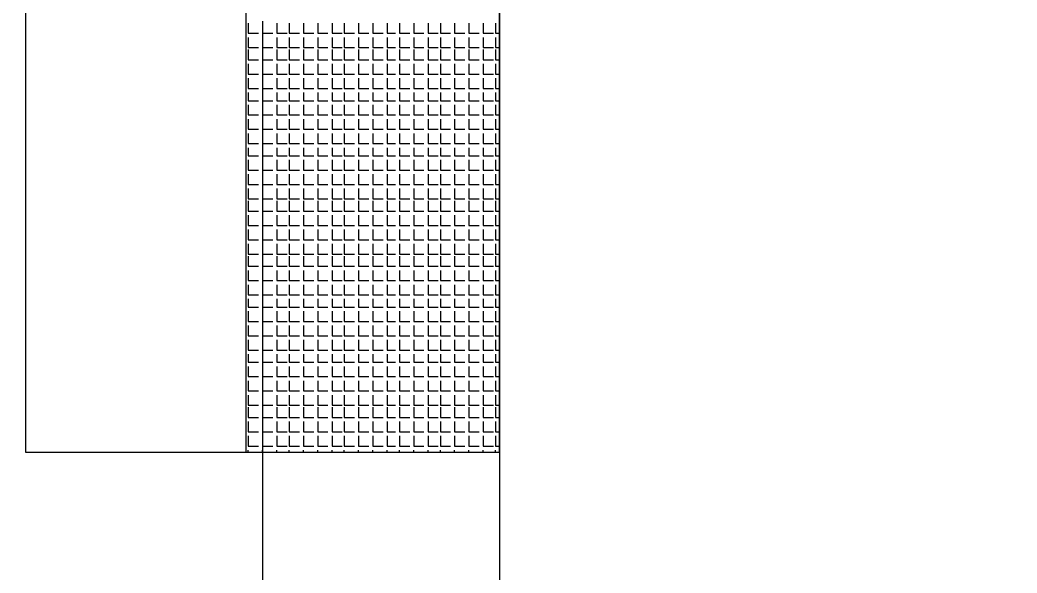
# Model space of a CAD drawing. Extents: x 69141456 to 70100388, y -33501327 to -33101377.
# Drawn here: x 69291635 to 69292672, y -33449225 to -33448650 of the extents above; entities that cross this region are included whole.
import ezdxf

# ---------------------------------------------------------------- set-up
doc = ezdxf.new("R2010")
doc.units = 0
doc.header["$LTSCALE"] = 100
for name, color, linetype in [('PDF _СС_ЗВ_Оборудование', 1, 'Continuous'), ('PDF _СС_Схема', 7, 'Continuous'), ('PDF _СС_ЭЧС_Оборудование', 1, 'Continuous')]:
    doc.layers.add(name, color=color, linetype=linetype)

msp = doc.modelspace()

# ---------------------------------------------------------------- linework, layer by layer
at = {"layer": 'PDF _СС_ЗВ_Оборудование', "lineweight": 30}
msp.add_lwpolyline([(69291870, -33449099.9), (69291870, -33448219.9)], dxfattribs=at)
at = {"layer": 'PDF _СС_Схема', "lineweight": 30}
msp.add_lwpolyline([(69291106.9, -33425583.9), (69292133.6, -33425583.9), (69292133.6, -33473370.2), (69291106.9, -33473370.2)], close=True, dxfattribs=at)
at = {"layer": 'PDF _СС_Схема', "color": 3, "lineweight": 30}
msp.add_lwpolyline([(69291887, -33448651.4), (69291887, -33450952.1), (69309802.9, -33450952.1)], dxfattribs=at)
at = {"layer": 'PDF _СС_ЭЧС_Оборудование', "lineweight": 30}
msp.add_lwpolyline([(69292133.6, -33448224.1), (69291640.4, -33448224.1), (69291640.4, -33449099.9), (69292133.6, -33449099.9)], close=True, dxfattribs=at)
for points in [[(69291872.1, -33448653.5), (69291872.1, -33448664.1), (69291882.8, -33448664.1)], [(69291887, -33448653.5), (69291887, -33448664.1), (69291897.6, -33448664.1)], [(69291901.9, -33448653.5), (69291901.9, -33448664.1), (69291912.5, -33448664.1)], [(69291914.7, -33448653.5), (69291914.7, -33448664.1), (69291925.3, -33448664.1)], [(69291929.5, -33448653.5), (69291929.5, -33448664.1), (69291940.2, -33448664.1)], [(69291944.4, -33448653.5), (69291944.4, -33448664.1), (69291955, -33448664.1)], [(69291959.3, -33448653.5), (69291959.3, -33448664.1), (69291969.9, -33448664.1)], [(69291972, -33448653.5), (69291972, -33448664.1), (69291982.7, -33448664.1)], [(69291986.9, -33448653.5), (69291986.9, -33448664.1), (69291997.6, -33448664.1)], [(69292001.8, -33448653.5), (69292001.8, -33448664.1), (69292012.4, -33448664.1)], [(69292016.7, -33448653.5), (69292016.7, -33448664.1), (69292025.2, -33448664.1)], [(69292029.4, -33448653.5), (69292029.4, -33448664.1), (69292040.1, -33448664.1)], [(69292044.3, -33448653.5), (69292044.3, -33448664.1), (69292054.9, -33448664.1)], [(69292059.2, -33448653.5), (69292059.2, -33448664.1), (69292069.8, -33448664.1)], [(69292072, -33448653.5), (69292072, -33448664.1), (69292082.6, -33448664.1)], [(69292086.8, -33448653.5), (69292086.8, -33448664.1), (69292097.5, -33448664.1)], [(69292101.7, -33448653.5), (69292101.7, -33448664.1), (69292112.3, -33448664.1)], [(69292116.6, -33448653.5), (69292116.6, -33448664.1), (69292127.2, -33448664.1)], [(69292129.3, -33448653.5), (69292129.3, -33448664.1), (69292133.6, -33448664.1)], [(69291872.1, -33448668.4), (69291872.1, -33448679), (69291882.8, -33448679)], [(69291887, -33448668.4), (69291887, -33448679), (69291897.6, -33448679)], [(69291901.9, -33448668.4), (69291901.9, -33448679), (69291912.5, -33448679)], [(69291914.7, -33448668.4), (69291914.7, -33448679), (69291925.3, -33448679)], [(69291929.5, -33448668.4), (69291929.5, -33448679), (69291940.2, -33448679)], [(69291944.4, -33448668.4), (69291944.4, -33448679), (69291955, -33448679)], [(69291959.3, -33448668.4), (69291959.3, -33448679), (69291969.9, -33448679)], [(69291972, -33448668.4), (69291972, -33448679), (69291982.7, -33448679)], [(69291986.9, -33448668.4), (69291986.9, -33448679), (69291997.6, -33448679)], [(69292001.8, -33448668.4), (69292001.8, -33448679), (69292012.4, -33448679)], [(69292016.7, -33448668.4), (69292016.7, -33448679), (69292025.2, -33448679)], [(69292029.4, -33448668.4), (69292029.4, -33448679), (69292040.1, -33448679)], [(69292044.3, -33448668.4), (69292044.3, -33448679), (69292054.9, -33448679)], [(69292059.2, -33448668.4), (69292059.2, -33448679), (69292069.8, -33448679)], [(69292072, -33448668.4), (69292072, -33448679), (69292082.6, -33448679)], [(69292086.8, -33448668.4), (69292086.8, -33448679), (69292097.5, -33448679)], [(69292101.7, -33448668.4), (69292101.7, -33448679), (69292112.3, -33448679)], [(69292116.6, -33448668.4), (69292116.6, -33448679), (69292127.2, -33448679)], [(69292129.3, -33448668.4), (69292129.3, -33448679), (69292133.6, -33448679)], [(69291872.1, -33448681.1), (69291872.1, -33448691.7), (69291882.8, -33448691.7)], [(69291887, -33448681.1), (69291887, -33448691.7), (69291897.6, -33448691.7)], [(69291901.9, -33448681.1), (69291901.9, -33448691.7), (69291912.5, -33448691.7)], [(69291914.7, -33448681.1), (69291914.7, -33448691.7), (69291925.3, -33448691.7)], [(69291929.5, -33448681.1), (69291929.5, -33448691.7), (69291940.2, -33448691.7)], [(69291944.4, -33448681.1), (69291944.4, -33448691.7), (69291955, -33448691.7)], [(69291959.3, -33448681.1), (69291959.3, -33448691.7), (69291969.9, -33448691.7)], [(69291972, -33448681.1), (69291972, -33448691.7), (69291982.7, -33448691.7)], [(69291986.9, -33448681.1), (69291986.9, -33448691.7), (69291997.6, -33448691.7)], [(69292001.8, -33448681.1), (69292001.8, -33448691.7), (69292012.4, -33448691.7)], [(69292016.7, -33448681.1), (69292016.7, -33448691.7), (69292025.2, -33448691.7)], [(69292029.4, -33448681.1), (69292029.4, -33448691.7), (69292040.1, -33448691.7)], [(69292044.3, -33448681.1), (69292044.3, -33448691.7), (69292054.9, -33448691.7)], [(69292059.2, -33448681.1), (69292059.2, -33448691.7), (69292069.8, -33448691.7)], [(69292072, -33448681.1), (69292072, -33448691.7), (69292082.6, -33448691.7)], [(69292086.8, -33448681.1), (69292086.8, -33448691.7), (69292097.5, -33448691.7)], [(69292101.7, -33448681.1), (69292101.7, -33448691.7), (69292112.3, -33448691.7)], [(69292116.6, -33448681.1), (69292116.6, -33448691.7), (69292127.2, -33448691.7)], [(69292129.3, -33448681.1), (69292129.3, -33448691.7), (69292133.6, -33448691.7)], [(69291872.1, -33448696), (69291872.1, -33448706.6), (69291882.8, -33448706.6)], [(69291887, -33448696), (69291887, -33448706.6), (69291897.6, -33448706.6)], [(69291901.9, -33448696), (69291901.9, -33448706.6), (69291912.5, -33448706.6)], [(69291914.7, -33448696), (69291914.7, -33448706.6), (69291925.3, -33448706.6)], [(69291929.5, -33448696), (69291929.5, -33448706.6), (69291940.2, -33448706.6)], [(69291944.4, -33448696), (69291944.4, -33448706.6), (69291955, -33448706.6)], [(69291959.3, -33448696), (69291959.3, -33448706.6), (69291969.9, -33448706.6)], [(69291972, -33448696), (69291972, -33448706.6), (69291982.7, -33448706.6)], [(69291986.9, -33448696), (69291986.9, -33448706.6), (69291997.6, -33448706.6)], [(69292001.8, -33448696), (69292001.8, -33448706.6), (69292012.4, -33448706.6)], [(69292016.7, -33448696), (69292016.7, -33448706.6), (69292025.2, -33448706.6)], [(69292029.4, -33448696), (69292029.4, -33448706.6), (69292040.1, -33448706.6)], [(69292044.3, -33448696), (69292044.3, -33448706.6), (69292054.9, -33448706.6)], [(69292059.2, -33448696), (69292059.2, -33448706.6), (69292069.8, -33448706.6)], [(69292072, -33448696), (69292072, -33448706.6), (69292082.6, -33448706.6)], [(69292086.8, -33448696), (69292086.8, -33448706.6), (69292097.5, -33448706.6)], [(69292101.7, -33448696), (69292101.7, -33448706.6), (69292112.3, -33448706.6)], [(69292116.6, -33448696), (69292116.6, -33448706.6), (69292127.2, -33448706.6)], [(69292129.3, -33448696), (69292129.3, -33448706.6), (69292133.6, -33448706.6)], [(69291872.1, -33448710.9), (69291872.1, -33448721.5), (69291882.8, -33448721.5)], [(69291887, -33448710.9), (69291887, -33448721.5), (69291897.6, -33448721.5)], [(69291901.9, -33448710.9), (69291901.9, -33448721.5), (69291912.5, -33448721.5)], [(69291914.7, -33448710.9), (69291914.7, -33448721.5), (69291925.3, -33448721.5)], [(69291929.5, -33448710.9), (69291929.5, -33448721.5), (69291940.2, -33448721.5)], [(69291944.4, -33448710.9), (69291944.4, -33448721.5), (69291955, -33448721.5)], [(69291959.3, -33448710.9), (69291959.3, -33448721.5), (69291969.9, -33448721.5)], [(69291972, -33448710.9), (69291972, -33448721.5), (69291982.7, -33448721.5)], [(69291986.9, -33448710.9), (69291986.9, -33448721.5), (69291997.6, -33448721.5)], [(69292001.8, -33448710.9), (69292001.8, -33448721.5), (69292012.4, -33448721.5)], [(69292016.7, -33448710.9), (69292016.7, -33448721.5), (69292025.2, -33448721.5)], [(69292029.4, -33448710.9), (69292029.4, -33448721.5), (69292040.1, -33448721.5)], [(69292044.3, -33448710.9), (69292044.3, -33448721.5), (69292054.9, -33448721.5)], [(69292059.2, -33448710.9), (69292059.2, -33448721.5), (69292069.8, -33448721.5)], [(69292072, -33448710.9), (69292072, -33448721.5), (69292082.6, -33448721.5)], [(69292086.8, -33448710.9), (69292086.8, -33448721.5), (69292097.5, -33448721.5)], [(69292101.7, -33448710.9), (69292101.7, -33448721.5), (69292112.3, -33448721.5)], [(69292116.6, -33448710.9), (69292116.6, -33448721.5), (69292127.2, -33448721.5)], [(69292129.3, -33448710.9), (69292129.3, -33448721.5), (69292133.6, -33448721.5)], [(69291872.1, -33448725.8), (69291872.1, -33448734.3), (69291882.8, -33448734.3)], [(69291887, -33448725.8), (69291887, -33448734.3), (69291897.6, -33448734.3)], [(69291901.9, -33448725.8), (69291901.9, -33448734.3), (69291912.5, -33448734.3)], [(69291914.7, -33448725.8), (69291914.7, -33448734.3), (69291925.3, -33448734.3)], [(69291929.5, -33448725.8), (69291929.5, -33448734.3), (69291940.2, -33448734.3)], [(69291944.4, -33448725.8), (69291944.4, -33448734.3), (69291955, -33448734.3)], [(69291959.3, -33448725.8), (69291959.3, -33448734.3), (69291969.9, -33448734.3)], [(69291972, -33448725.8), (69291972, -33448734.3), (69291982.7, -33448734.3)], [(69291986.9, -33448725.8), (69291986.9, -33448734.3), (69291997.6, -33448734.3)], [(69292001.8, -33448725.8), (69292001.8, -33448734.3), (69292012.4, -33448734.3)], [(69292016.7, -33448725.8), (69292016.7, -33448734.3), (69292025.2, -33448734.3)], [(69292029.4, -33448725.8), (69292029.4, -33448734.3), (69292040.1, -33448734.3)], [(69292044.3, -33448725.8), (69292044.3, -33448734.3), (69292054.9, -33448734.3)], [(69292059.2, -33448725.8), (69292059.2, -33448734.3), (69292069.8, -33448734.3)], [(69292072, -33448725.8), (69292072, -33448734.3), (69292082.6, -33448734.3)], [(69292086.8, -33448725.8), (69292086.8, -33448734.3), (69292097.5, -33448734.3)], [(69292101.7, -33448725.8), (69292101.7, -33448734.3), (69292112.3, -33448734.3)], [(69292116.6, -33448725.8), (69292116.6, -33448734.3), (69292127.2, -33448734.3)], [(69292129.3, -33448725.8), (69292129.3, -33448734.3), (69292133.6, -33448734.3)], [(69291872.1, -33448738.5), (69291872.1, -33448749.1), (69291882.8, -33448749.1)], [(69291887, -33448738.5), (69291887, -33448749.1), (69291897.6, -33448749.1)], [(69291901.9, -33448738.5), (69291901.9, -33448749.1), (69291912.5, -33448749.1)], [(69291914.7, -33448738.5), (69291914.7, -33448749.1), (69291925.3, -33448749.1)], [(69291929.5, -33448738.5), (69291929.5, -33448749.1), (69291940.2, -33448749.1)], [(69291944.4, -33448738.5), (69291944.4, -33448749.1), (69291955, -33448749.1)], [(69291959.3, -33448738.5), (69291959.3, -33448749.1), (69291969.9, -33448749.1)], [(69291972, -33448738.5), (69291972, -33448749.1), (69291982.7, -33448749.1)], [(69291986.9, -33448738.5), (69291986.9, -33448749.1), (69291997.6, -33448749.1)], [(69292001.8, -33448738.5), (69292001.8, -33448749.1), (69292012.4, -33448749.1)], [(69292016.7, -33448738.5), (69292016.7, -33448749.1), (69292025.2, -33448749.1)], [(69292029.4, -33448738.5), (69292029.4, -33448749.1), (69292040.1, -33448749.1)], [(69292044.3, -33448738.5), (69292044.3, -33448749.1), (69292054.9, -33448749.1)], [(69292059.2, -33448738.5), (69292059.2, -33448749.1), (69292069.8, -33448749.1)], [(69292072, -33448738.5), (69292072, -33448749.1), (69292082.6, -33448749.1)], [(69292086.8, -33448738.5), (69292086.8, -33448749.1), (69292097.5, -33448749.1)], [(69292101.7, -33448738.5), (69292101.7, -33448749.1), (69292112.3, -33448749.1)], [(69292116.6, -33448738.5), (69292116.6, -33448749.1), (69292127.2, -33448749.1)], [(69292129.3, -33448738.5), (69292129.3, -33448749.1), (69292133.6, -33448749.1)], [(69291872.1, -33448753.4), (69291872.1, -33448764), (69291882.8, -33448764)], [(69291887, -33448753.4), (69291887, -33448764), (69291897.6, -33448764)], [(69291901.9, -33448753.4), (69291901.9, -33448764), (69291912.5, -33448764)], [(69291914.7, -33448753.4), (69291914.7, -33448764), (69291925.3, -33448764)], [(69291929.5, -33448753.4), (69291929.5, -33448764), (69291940.2, -33448764)], [(69291944.4, -33448753.4), (69291944.4, -33448764), (69291955, -33448764)], [(69291959.3, -33448753.4), (69291959.3, -33448764), (69291969.9, -33448764)], [(69291972, -33448753.4), (69291972, -33448764), (69291982.7, -33448764)], [(69291986.9, -33448753.4), (69291986.9, -33448764), (69291997.6, -33448764)], [(69292001.8, -33448753.4), (69292001.8, -33448764), (69292012.4, -33448764)], [(69292016.7, -33448753.4), (69292016.7, -33448764), (69292025.2, -33448764)], [(69292029.4, -33448753.4), (69292029.4, -33448764), (69292040.1, -33448764)], [(69292044.3, -33448753.4), (69292044.3, -33448764), (69292054.9, -33448764)], [(69292059.2, -33448753.4), (69292059.2, -33448764), (69292069.8, -33448764)], [(69292072, -33448753.4), (69292072, -33448764), (69292082.6, -33448764)], [(69292086.8, -33448753.4), (69292086.8, -33448764), (69292097.5, -33448764)], [(69292101.7, -33448753.4), (69292101.7, -33448764), (69292112.3, -33448764)], [(69292116.6, -33448753.4), (69292116.6, -33448764), (69292127.2, -33448764)], [(69292129.3, -33448753.4), (69292129.3, -33448764), (69292133.6, -33448764)], [(69291872.1, -33448768.3), (69291872.1, -33448778.9), (69291882.8, -33448778.9)], [(69291887, -33448768.3), (69291887, -33448778.9), (69291897.6, -33448778.9)], [(69291901.9, -33448768.3), (69291901.9, -33448778.9), (69291912.5, -33448778.9)], [(69291914.7, -33448768.3), (69291914.7, -33448778.9), (69291925.3, -33448778.9)], [(69291929.5, -33448768.3), (69291929.5, -33448778.9), (69291940.2, -33448778.9)], [(69291944.4, -33448768.3), (69291944.4, -33448778.9), (69291955, -33448778.9)], [(69291959.3, -33448768.3), (69291959.3, -33448778.9), (69291969.9, -33448778.9)], [(69291972, -33448768.3), (69291972, -33448778.9), (69291982.7, -33448778.9)], [(69291986.9, -33448768.3), (69291986.9, -33448778.9), (69291997.6, -33448778.9)], [(69292001.8, -33448768.3), (69292001.8, -33448778.9), (69292012.4, -33448778.9)], [(69292016.7, -33448768.3), (69292016.7, -33448778.9), (69292025.2, -33448778.9)], [(69292029.4, -33448768.3), (69292029.4, -33448778.9), (69292040.1, -33448778.9)], [(69292044.3, -33448768.3), (69292044.3, -33448778.9), (69292054.9, -33448778.9)], [(69292059.2, -33448768.3), (69292059.2, -33448778.9), (69292069.8, -33448778.9)], [(69292072, -33448768.3), (69292072, -33448778.9), (69292082.6, -33448778.9)], [(69292086.8, -33448768.3), (69292086.8, -33448778.9), (69292097.5, -33448778.9)], [(69292101.7, -33448768.3), (69292101.7, -33448778.9), (69292112.3, -33448778.9)], [(69292116.6, -33448768.3), (69292116.6, -33448778.9), (69292127.2, -33448778.9)], [(69292129.3, -33448768.3), (69292129.3, -33448778.9), (69292133.6, -33448778.9)], [(69291872.1, -33448783.2), (69291872.1, -33448791.7), (69291882.8, -33448791.7)], [(69291887, -33448783.2), (69291887, -33448791.7), (69291897.6, -33448791.7)], [(69291901.9, -33448783.2), (69291901.9, -33448791.7), (69291912.5, -33448791.7)], [(69291914.7, -33448783.2), (69291914.7, -33448791.7), (69291925.3, -33448791.7)], [(69291929.5, -33448783.2), (69291929.5, -33448791.7), (69291940.2, -33448791.7)], [(69291944.4, -33448783.2), (69291944.4, -33448791.7), (69291955, -33448791.7)], [(69291959.3, -33448783.2), (69291959.3, -33448791.7), (69291969.9, -33448791.7)], [(69291972, -33448783.2), (69291972, -33448791.7), (69291982.7, -33448791.7)], [(69291986.9, -33448783.2), (69291986.9, -33448791.7), (69291997.6, -33448791.7)], [(69292001.8, -33448783.2), (69292001.8, -33448791.7), (69292012.4, -33448791.7)], [(69292016.7, -33448783.2), (69292016.7, -33448791.7), (69292025.2, -33448791.7)], [(69292029.4, -33448783.2), (69292029.4, -33448791.7), (69292040.1, -33448791.7)], [(69292044.3, -33448783.2), (69292044.3, -33448791.7), (69292054.9, -33448791.7)], [(69292059.2, -33448783.2), (69292059.2, -33448791.7), (69292069.8, -33448791.7)], [(69292072, -33448783.2), (69292072, -33448791.7), (69292082.6, -33448791.7)], [(69292086.8, -33448783.2), (69292086.8, -33448791.7), (69292097.5, -33448791.7)], [(69292101.7, -33448783.2), (69292101.7, -33448791.7), (69292112.3, -33448791.7)], [(69292116.6, -33448783.2), (69292116.6, -33448791.7), (69292127.2, -33448791.7)], [(69292129.3, -33448783.2), (69292129.3, -33448791.7), (69292133.6, -33448791.7)], [(69291872.1, -33448795.9), (69291872.1, -33448806.5), (69291882.8, -33448806.5)], [(69291887, -33448795.9), (69291887, -33448806.5), (69291897.6, -33448806.5)], [(69291901.9, -33448795.9), (69291901.9, -33448806.5), (69291912.5, -33448806.5)], [(69291914.7, -33448795.9), (69291914.7, -33448806.5), (69291925.3, -33448806.5)], [(69291929.5, -33448795.9), (69291929.5, -33448806.5), (69291940.2, -33448806.5)], [(69291944.4, -33448795.9), (69291944.4, -33448806.5), (69291955, -33448806.5)], [(69291959.3, -33448795.9), (69291959.3, -33448806.5), (69291969.9, -33448806.5)], [(69291972, -33448795.9), (69291972, -33448806.5), (69291982.7, -33448806.5)], [(69291986.9, -33448795.9), (69291986.9, -33448806.5), (69291997.6, -33448806.5)], [(69292001.8, -33448795.9), (69292001.8, -33448806.5), (69292012.4, -33448806.5)], [(69292016.7, -33448795.9), (69292016.7, -33448806.5), (69292025.2, -33448806.5)], [(69292029.4, -33448795.9), (69292029.4, -33448806.5), (69292040.1, -33448806.5)], [(69292044.3, -33448795.9), (69292044.3, -33448806.5), (69292054.9, -33448806.5)], [(69292059.2, -33448795.9), (69292059.2, -33448806.5), (69292069.8, -33448806.5)], [(69292072, -33448795.9), (69292072, -33448806.5), (69292082.6, -33448806.5)], [(69292086.8, -33448795.9), (69292086.8, -33448806.5), (69292097.5, -33448806.5)], [(69292101.7, -33448795.9), (69292101.7, -33448806.5), (69292112.3, -33448806.5)], [(69292116.6, -33448795.9), (69292116.6, -33448806.5), (69292127.2, -33448806.5)], [(69292129.3, -33448795.9), (69292129.3, -33448806.5), (69292133.6, -33448806.5)], [(69291872.1, -33448810.8), (69291872.1, -33448821.4), (69291882.8, -33448821.4)], [(69291887, -33448810.8), (69291887, -33448821.4), (69291897.6, -33448821.4)], [(69291901.9, -33448810.8), (69291901.9, -33448821.4), (69291912.5, -33448821.4)], [(69291914.7, -33448810.8), (69291914.7, -33448821.4), (69291925.3, -33448821.4)], [(69291929.5, -33448810.8), (69291929.5, -33448821.4), (69291940.2, -33448821.4)], [(69291944.4, -33448810.8), (69291944.4, -33448821.4), (69291955, -33448821.4)], [(69291959.3, -33448810.8), (69291959.3, -33448821.4), (69291969.9, -33448821.4)], [(69291972, -33448810.8), (69291972, -33448821.4), (69291982.7, -33448821.4)], [(69291986.9, -33448810.8), (69291986.9, -33448821.4), (69291997.6, -33448821.4)], [(69292001.8, -33448810.8), (69292001.8, -33448821.4), (69292012.4, -33448821.4)], [(69292016.7, -33448810.8), (69292016.7, -33448821.4), (69292025.2, -33448821.4)], [(69292029.4, -33448810.8), (69292029.4, -33448821.4), (69292040.1, -33448821.4)], [(69292044.3, -33448810.8), (69292044.3, -33448821.4), (69292054.9, -33448821.4)], [(69292059.2, -33448810.8), (69292059.2, -33448821.4), (69292069.8, -33448821.4)], [(69292072, -33448810.8), (69292072, -33448821.4), (69292082.6, -33448821.4)], [(69292086.8, -33448810.8), (69292086.8, -33448821.4), (69292097.5, -33448821.4)], [(69292101.7, -33448810.8), (69292101.7, -33448821.4), (69292112.3, -33448821.4)], [(69292116.6, -33448810.8), (69292116.6, -33448821.4), (69292127.2, -33448821.4)], [(69292129.3, -33448810.8), (69292129.3, -33448821.4), (69292133.6, -33448821.4)], [(69291872.1, -33448825.7), (69291872.1, -33448836.3), (69291882.8, -33448836.3)], [(69291887, -33448825.7), (69291887, -33448836.3), (69291897.6, -33448836.3)], [(69291901.9, -33448825.7), (69291901.9, -33448836.3), (69291912.5, -33448836.3)], [(69291914.7, -33448825.7), (69291914.7, -33448836.3), (69291925.3, -33448836.3)], [(69291929.5, -33448825.7), (69291929.5, -33448836.3), (69291940.2, -33448836.3)], [(69291944.4, -33448825.7), (69291944.4, -33448836.3), (69291955, -33448836.3)], [(69291959.3, -33448825.7), (69291959.3, -33448836.3), (69291969.9, -33448836.3)], [(69291972, -33448825.7), (69291972, -33448836.3), (69291982.7, -33448836.3)], [(69291986.9, -33448825.7), (69291986.9, -33448836.3), (69291997.6, -33448836.3)], [(69292001.8, -33448825.7), (69292001.8, -33448836.3), (69292012.4, -33448836.3)], [(69292016.7, -33448825.7), (69292016.7, -33448836.3), (69292025.2, -33448836.3)], [(69292029.4, -33448825.7), (69292029.4, -33448836.3), (69292040.1, -33448836.3)], [(69292044.3, -33448825.7), (69292044.3, -33448836.3), (69292054.9, -33448836.3)], [(69292059.2, -33448825.7), (69292059.2, -33448836.3), (69292069.8, -33448836.3)], [(69292072, -33448825.7), (69292072, -33448836.3), (69292082.6, -33448836.3)], [(69292086.8, -33448825.7), (69292086.8, -33448836.3), (69292097.5, -33448836.3)], [(69292101.7, -33448825.7), (69292101.7, -33448836.3), (69292112.3, -33448836.3)], [(69292116.6, -33448825.7), (69292116.6, -33448836.3), (69292127.2, -33448836.3)], [(69292129.3, -33448825.7), (69292129.3, -33448836.3), (69292133.6, -33448836.3)], [(69291872.1, -33448838.4), (69291872.1, -33448849), (69291882.8, -33448849)], [(69291887, -33448838.4), (69291887, -33448849), (69291897.6, -33448849)], [(69291901.9, -33448838.4), (69291901.9, -33448849), (69291912.5, -33448849)], [(69291914.7, -33448838.4), (69291914.7, -33448849), (69291925.3, -33448849)], [(69291929.5, -33448838.4), (69291929.5, -33448849), (69291940.2, -33448849)], [(69291944.4, -33448838.4), (69291944.4, -33448849), (69291955, -33448849)], [(69291959.3, -33448838.4), (69291959.3, -33448849), (69291969.9, -33448849)], [(69291972, -33448838.4), (69291972, -33448849), (69291982.7, -33448849)], [(69291986.9, -33448838.4), (69291986.9, -33448849), (69291997.6, -33448849)], [(69292001.8, -33448838.4), (69292001.8, -33448849), (69292012.4, -33448849)], [(69292016.7, -33448838.4), (69292016.7, -33448849), (69292025.2, -33448849)], [(69292029.4, -33448838.4), (69292029.4, -33448849), (69292040.1, -33448849)], [(69292044.3, -33448838.4), (69292044.3, -33448849), (69292054.9, -33448849)], [(69292059.2, -33448838.4), (69292059.2, -33448849), (69292069.8, -33448849)], [(69292072, -33448838.4), (69292072, -33448849), (69292082.6, -33448849)], [(69292086.8, -33448838.4), (69292086.8, -33448849), (69292097.5, -33448849)], [(69292101.7, -33448838.4), (69292101.7, -33448849), (69292112.3, -33448849)], [(69292116.6, -33448838.4), (69292116.6, -33448849), (69292127.2, -33448849)], [(69292129.3, -33448838.4), (69292129.3, -33448849), (69292133.6, -33448849)], [(69291872.1, -33448853.3), (69291872.1, -33448863.9), (69291882.8, -33448863.9)], [(69291887, -33448853.3), (69291887, -33448863.9), (69291897.6, -33448863.9)], [(69291901.9, -33448853.3), (69291901.9, -33448863.9), (69291912.5, -33448863.9)], [(69291914.7, -33448853.3), (69291914.7, -33448863.9), (69291925.3, -33448863.9)], [(69291929.5, -33448853.3), (69291929.5, -33448863.9), (69291940.2, -33448863.9)], [(69291944.4, -33448853.3), (69291944.4, -33448863.9), (69291955, -33448863.9)], [(69291959.3, -33448853.3), (69291959.3, -33448863.9), (69291969.9, -33448863.9)], [(69291972, -33448853.3), (69291972, -33448863.9), (69291982.7, -33448863.9)], [(69291986.9, -33448853.3), (69291986.9, -33448863.9), (69291997.6, -33448863.9)], [(69292001.8, -33448853.3), (69292001.8, -33448863.9), (69292012.4, -33448863.9)], [(69292016.7, -33448853.3), (69292016.7, -33448863.9), (69292025.2, -33448863.9)], [(69292029.4, -33448853.3), (69292029.4, -33448863.9), (69292040.1, -33448863.9)], [(69292044.3, -33448853.3), (69292044.3, -33448863.9), (69292054.9, -33448863.9)], [(69292059.2, -33448853.3), (69292059.2, -33448863.9), (69292069.8, -33448863.9)], [(69292072, -33448853.3), (69292072, -33448863.9), (69292082.6, -33448863.9)], [(69292086.8, -33448853.3), (69292086.8, -33448863.9), (69292097.5, -33448863.9)], [(69292101.7, -33448853.3), (69292101.7, -33448863.9), (69292112.3, -33448863.9)], [(69292116.6, -33448853.3), (69292116.6, -33448863.9), (69292127.2, -33448863.9)], [(69292129.3, -33448853.3), (69292129.3, -33448863.9), (69292133.6, -33448863.9)], [(69291872.1, -33448868.2), (69291872.1, -33448878.8), (69291882.8, -33448878.8)], [(69291887, -33448868.2), (69291887, -33448878.8), (69291897.6, -33448878.8)], [(69291901.9, -33448868.2), (69291901.9, -33448878.8), (69291912.5, -33448878.8)], [(69291914.7, -33448868.2), (69291914.7, -33448878.8), (69291925.3, -33448878.8)], [(69291929.5, -33448868.2), (69291929.5, -33448878.8), (69291940.2, -33448878.8)], [(69291944.4, -33448868.2), (69291944.4, -33448878.8), (69291955, -33448878.8)], [(69291959.3, -33448868.2), (69291959.3, -33448878.8), (69291969.9, -33448878.8)], [(69291972, -33448868.2), (69291972, -33448878.8), (69291982.7, -33448878.8)], [(69291986.9, -33448868.2), (69291986.9, -33448878.8), (69291997.6, -33448878.8)], [(69292001.8, -33448868.2), (69292001.8, -33448878.8), (69292012.4, -33448878.8)], [(69292016.7, -33448868.2), (69292016.7, -33448878.8), (69292025.2, -33448878.8)], [(69292029.4, -33448868.2), (69292029.4, -33448878.8), (69292040.1, -33448878.8)], [(69292044.3, -33448868.2), (69292044.3, -33448878.8), (69292054.9, -33448878.8)], [(69292059.2, -33448868.2), (69292059.2, -33448878.8), (69292069.8, -33448878.8)], [(69292072, -33448868.2), (69292072, -33448878.8), (69292082.6, -33448878.8)], [(69292086.8, -33448868.2), (69292086.8, -33448878.8), (69292097.5, -33448878.8)], [(69292101.7, -33448868.2), (69292101.7, -33448878.8), (69292112.3, -33448878.8)], [(69292116.6, -33448868.2), (69292116.6, -33448878.8), (69292127.2, -33448878.8)], [(69292129.3, -33448868.2), (69292129.3, -33448878.8), (69292133.6, -33448878.8)], [(69291872.1, -33448883.1), (69291872.1, -33448893.7), (69291882.8, -33448893.7)], [(69291887, -33448883.1), (69291887, -33448893.7), (69291897.6, -33448893.7)], [(69291901.9, -33448883.1), (69291901.9, -33448893.7), (69291912.5, -33448893.7)], [(69291914.7, -33448883.1), (69291914.7, -33448893.7), (69291925.3, -33448893.7)], [(69291929.5, -33448883.1), (69291929.5, -33448893.7), (69291940.2, -33448893.7)], [(69291944.4, -33448883.1), (69291944.4, -33448893.7), (69291955, -33448893.7)], [(69291959.3, -33448883.1), (69291959.3, -33448893.7), (69291969.9, -33448893.7)], [(69291972, -33448883.1), (69291972, -33448893.7), (69291982.7, -33448893.7)], [(69291986.9, -33448883.1), (69291986.9, -33448893.7), (69291997.6, -33448893.7)], [(69292001.8, -33448883.1), (69292001.8, -33448893.7), (69292012.4, -33448893.7)], [(69292016.7, -33448883.1), (69292016.7, -33448893.7), (69292025.2, -33448893.7)], [(69292029.4, -33448883.1), (69292029.4, -33448893.7), (69292040.1, -33448893.7)], [(69292044.3, -33448883.1), (69292044.3, -33448893.7), (69292054.9, -33448893.7)], [(69292059.2, -33448883.1), (69292059.2, -33448893.7), (69292069.8, -33448893.7)], [(69292072, -33448883.1), (69292072, -33448893.7), (69292082.6, -33448893.7)], [(69292086.8, -33448883.1), (69292086.8, -33448893.7), (69292097.5, -33448893.7)], [(69292101.7, -33448883.1), (69292101.7, -33448893.7), (69292112.3, -33448893.7)], [(69292116.6, -33448883.1), (69292116.6, -33448893.7), (69292127.2, -33448893.7)], [(69292129.3, -33448883.1), (69292129.3, -33448893.7), (69292133.6, -33448893.7)], [(69291872.1, -33448895.8), (69291872.1, -33448906.4), (69291882.8, -33448906.4)], [(69291887, -33448895.8), (69291887, -33448906.4), (69291897.6, -33448906.4)], [(69291901.9, -33448895.8), (69291901.9, -33448906.4), (69291912.5, -33448906.4)], [(69291914.7, -33448895.8), (69291914.7, -33448906.4), (69291925.3, -33448906.4)], [(69291929.5, -33448895.8), (69291929.5, -33448906.4), (69291940.2, -33448906.4)], [(69291944.4, -33448895.8), (69291944.4, -33448906.4), (69291955, -33448906.4)], [(69291959.3, -33448895.8), (69291959.3, -33448906.4), (69291969.9, -33448906.4)], [(69291972, -33448895.8), (69291972, -33448906.4), (69291982.7, -33448906.4)], [(69291986.9, -33448895.8), (69291986.9, -33448906.4), (69291997.6, -33448906.4)], [(69292001.8, -33448895.8), (69292001.8, -33448906.4), (69292012.4, -33448906.4)], [(69292016.7, -33448895.8), (69292016.7, -33448906.4), (69292025.2, -33448906.4)], [(69292029.4, -33448895.8), (69292029.4, -33448906.4), (69292040.1, -33448906.4)], [(69292044.3, -33448895.8), (69292044.3, -33448906.4), (69292054.9, -33448906.4)], [(69292059.2, -33448895.8), (69292059.2, -33448906.4), (69292069.8, -33448906.4)], [(69292072, -33448895.8), (69292072, -33448906.4), (69292082.6, -33448906.4)], [(69292086.8, -33448895.8), (69292086.8, -33448906.4), (69292097.5, -33448906.4)], [(69292101.7, -33448895.8), (69292101.7, -33448906.4), (69292112.3, -33448906.4)], [(69292116.6, -33448895.8), (69292116.6, -33448906.4), (69292127.2, -33448906.4)], [(69292129.3, -33448895.8), (69292129.3, -33448906.4), (69292133.6, -33448906.4)], [(69291872.1, -33448910.7), (69291872.1, -33448921.3), (69291882.8, -33448921.3)], [(69291887, -33448910.7), (69291887, -33448921.3), (69291897.6, -33448921.3)], [(69291901.9, -33448910.7), (69291901.9, -33448921.3), (69291912.5, -33448921.3)], [(69291914.7, -33448910.7), (69291914.7, -33448921.3), (69291925.3, -33448921.3)], [(69291929.5, -33448910.7), (69291929.5, -33448921.3), (69291940.2, -33448921.3)], [(69291944.4, -33448910.7), (69291944.4, -33448921.3), (69291955, -33448921.3)], [(69291959.3, -33448910.7), (69291959.3, -33448921.3), (69291969.9, -33448921.3)], [(69291972, -33448910.7), (69291972, -33448921.3), (69291982.7, -33448921.3)], [(69291986.9, -33448910.7), (69291986.9, -33448921.3), (69291997.6, -33448921.3)], [(69292001.8, -33448910.7), (69292001.8, -33448921.3), (69292012.4, -33448921.3)], [(69292016.7, -33448910.7), (69292016.7, -33448921.3), (69292025.2, -33448921.3)], [(69292029.4, -33448910.7), (69292029.4, -33448921.3), (69292040.1, -33448921.3)], [(69292044.3, -33448910.7), (69292044.3, -33448921.3), (69292054.9, -33448921.3)], [(69292059.2, -33448910.7), (69292059.2, -33448921.3), (69292069.8, -33448921.3)], [(69292072, -33448910.7), (69292072, -33448921.3), (69292082.6, -33448921.3)], [(69292086.8, -33448910.7), (69292086.8, -33448921.3), (69292097.5, -33448921.3)], [(69292101.7, -33448910.7), (69292101.7, -33448921.3), (69292112.3, -33448921.3)], [(69292116.6, -33448910.7), (69292116.6, -33448921.3), (69292127.2, -33448921.3)], [(69292129.3, -33448910.7), (69292129.3, -33448921.3), (69292133.6, -33448921.3)], [(69291872.1, -33448925.6), (69291872.1, -33448936.2), (69291882.8, -33448936.2)], [(69291887, -33448925.6), (69291887, -33448936.2), (69291897.6, -33448936.2)], [(69291901.9, -33448925.6), (69291901.9, -33448936.2), (69291912.5, -33448936.2)], [(69291914.7, -33448925.6), (69291914.7, -33448936.2), (69291925.3, -33448936.2)], [(69291929.5, -33448925.6), (69291929.5, -33448936.2), (69291940.2, -33448936.2)], [(69291944.4, -33448925.6), (69291944.4, -33448936.2), (69291955, -33448936.2)], [(69291959.3, -33448925.6), (69291959.3, -33448936.2), (69291969.9, -33448936.2)], [(69291972, -33448925.6), (69291972, -33448936.2), (69291982.7, -33448936.2)], [(69291986.9, -33448925.6), (69291986.9, -33448936.2), (69291997.6, -33448936.2)], [(69292001.8, -33448925.6), (69292001.8, -33448936.2), (69292012.4, -33448936.2)], [(69292016.7, -33448925.6), (69292016.7, -33448936.2), (69292025.2, -33448936.2)], [(69292029.4, -33448925.6), (69292029.4, -33448936.2), (69292040.1, -33448936.2)], [(69292044.3, -33448925.6), (69292044.3, -33448936.2), (69292054.9, -33448936.2)], [(69292059.2, -33448925.6), (69292059.2, -33448936.2), (69292069.8, -33448936.2)], [(69292072, -33448925.6), (69292072, -33448936.2), (69292082.6, -33448936.2)], [(69292086.8, -33448925.6), (69292086.8, -33448936.2), (69292097.5, -33448936.2)], [(69292101.7, -33448925.6), (69292101.7, -33448936.2), (69292112.3, -33448936.2)], [(69292116.6, -33448925.6), (69292116.6, -33448936.2), (69292127.2, -33448936.2)], [(69292129.3, -33448925.6), (69292129.3, -33448936.2), (69292133.6, -33448936.2)], [(69291872.1, -33448940.4), (69291872.1, -33448948.9), (69291882.8, -33448948.9)], [(69291887, -33448940.4), (69291887, -33448948.9), (69291897.6, -33448948.9)], [(69291901.9, -33448940.4), (69291901.9, -33448948.9), (69291912.5, -33448948.9)], [(69291914.7, -33448940.4), (69291914.7, -33448948.9), (69291925.3, -33448948.9)], [(69291929.5, -33448940.4), (69291929.5, -33448948.9), (69291940.2, -33448948.9)], [(69291944.4, -33448940.4), (69291944.4, -33448948.9), (69291955, -33448948.9)], [(69291959.3, -33448940.4), (69291959.3, -33448948.9), (69291969.9, -33448948.9)], [(69291972, -33448940.4), (69291972, -33448948.9), (69291982.7, -33448948.9)], [(69291986.9, -33448940.4), (69291986.9, -33448948.9), (69291997.6, -33448948.9)], [(69292001.8, -33448940.4), (69292001.8, -33448948.9), (69292012.4, -33448948.9)], [(69292016.7, -33448940.4), (69292016.7, -33448948.9), (69292025.2, -33448948.9)], [(69292029.4, -33448940.4), (69292029.4, -33448948.9), (69292040.1, -33448948.9)], [(69292044.3, -33448940.4), (69292044.3, -33448948.9), (69292054.9, -33448948.9)], [(69292059.2, -33448940.4), (69292059.2, -33448948.9), (69292069.8, -33448948.9)], [(69292072, -33448940.4), (69292072, -33448948.9), (69292082.6, -33448948.9)], [(69292086.8, -33448940.4), (69292086.8, -33448948.9), (69292097.5, -33448948.9)], [(69292101.7, -33448940.4), (69292101.7, -33448948.9), (69292112.3, -33448948.9)], [(69292116.6, -33448940.4), (69292116.6, -33448948.9), (69292127.2, -33448948.9)], [(69292129.3, -33448940.4), (69292129.3, -33448948.9), (69292133.6, -33448948.9)], [(69291872.1, -33448953.2), (69291872.1, -33448963.8), (69291882.8, -33448963.8)], [(69291887, -33448953.2), (69291887, -33448963.8), (69291897.6, -33448963.8)], [(69291901.9, -33448953.2), (69291901.9, -33448963.8), (69291912.5, -33448963.8)], [(69291914.7, -33448953.2), (69291914.7, -33448963.8), (69291925.3, -33448963.8)], [(69291929.5, -33448953.2), (69291929.5, -33448963.8), (69291940.2, -33448963.8)], [(69291944.4, -33448953.2), (69291944.4, -33448963.8), (69291955, -33448963.8)], [(69291959.3, -33448953.2), (69291959.3, -33448963.8), (69291969.9, -33448963.8)], [(69291972, -33448953.2), (69291972, -33448963.8), (69291982.7, -33448963.8)], [(69291986.9, -33448953.2), (69291986.9, -33448963.8), (69291997.6, -33448963.8)], [(69292001.8, -33448953.2), (69292001.8, -33448963.8), (69292012.4, -33448963.8)], [(69292016.7, -33448953.2), (69292016.7, -33448963.8), (69292025.2, -33448963.8)], [(69292029.4, -33448953.2), (69292029.4, -33448963.8), (69292040.1, -33448963.8)], [(69292044.3, -33448953.2), (69292044.3, -33448963.8), (69292054.9, -33448963.8)], [(69292059.2, -33448953.2), (69292059.2, -33448963.8), (69292069.8, -33448963.8)], [(69292072, -33448953.2), (69292072, -33448963.8), (69292082.6, -33448963.8)], [(69292086.8, -33448953.2), (69292086.8, -33448963.8), (69292097.5, -33448963.8)], [(69292101.7, -33448953.2), (69292101.7, -33448963.8), (69292112.3, -33448963.8)], [(69292116.6, -33448953.2), (69292116.6, -33448963.8), (69292127.2, -33448963.8)], [(69292129.3, -33448953.2), (69292129.3, -33448963.8), (69292133.6, -33448963.8)], [(69291872.1, -33448968.1), (69291872.1, -33448978.7), (69291882.8, -33448978.7)], [(69291887, -33448968.1), (69291887, -33448978.7), (69291897.6, -33448978.7)], [(69291901.9, -33448968.1), (69291901.9, -33448978.7), (69291912.5, -33448978.7)], [(69291914.7, -33448968.1), (69291914.7, -33448978.7), (69291925.3, -33448978.7)], [(69291929.5, -33448968.1), (69291929.5, -33448978.7), (69291940.2, -33448978.7)], [(69291944.4, -33448968.1), (69291944.4, -33448978.7), (69291955, -33448978.7)], [(69291959.3, -33448968.1), (69291959.3, -33448978.7), (69291969.9, -33448978.7)], [(69291972, -33448968.1), (69291972, -33448978.7), (69291982.7, -33448978.7)], [(69291986.9, -33448968.1), (69291986.9, -33448978.7), (69291997.6, -33448978.7)], [(69292001.8, -33448968.1), (69292001.8, -33448978.7), (69292012.4, -33448978.7)], [(69292016.7, -33448968.1), (69292016.7, -33448978.7), (69292025.2, -33448978.7)], [(69292029.4, -33448968.1), (69292029.4, -33448978.7), (69292040.1, -33448978.7)], [(69292044.3, -33448968.1), (69292044.3, -33448978.7), (69292054.9, -33448978.7)], [(69292059.2, -33448968.1), (69292059.2, -33448978.7), (69292069.8, -33448978.7)], [(69292072, -33448968.1), (69292072, -33448978.7), (69292082.6, -33448978.7)], [(69292086.8, -33448968.1), (69292086.8, -33448978.7), (69292097.5, -33448978.7)], [(69292101.7, -33448968.1), (69292101.7, -33448978.7), (69292112.3, -33448978.7)], [(69292116.6, -33448968.1), (69292116.6, -33448978.7), (69292127.2, -33448978.7)], [(69292129.3, -33448968.1), (69292129.3, -33448978.7), (69292133.6, -33448978.7)], [(69291872.1, -33448983), (69291872.1, -33448993.6), (69291882.8, -33448993.6)], [(69291887, -33448983), (69291887, -33448993.6), (69291897.6, -33448993.6)], [(69291901.9, -33448983), (69291901.9, -33448993.6), (69291912.5, -33448993.6)], [(69291914.7, -33448983), (69291914.7, -33448993.6), (69291925.3, -33448993.6)], [(69291929.5, -33448983), (69291929.5, -33448993.6), (69291940.2, -33448993.6)], [(69291944.4, -33448983), (69291944.4, -33448993.6), (69291955, -33448993.6)], [(69291959.3, -33448983), (69291959.3, -33448993.6), (69291969.9, -33448993.6)], [(69291972, -33448983), (69291972, -33448993.6), (69291982.7, -33448993.6)], [(69291986.9, -33448983), (69291986.9, -33448993.6), (69291997.6, -33448993.6)], [(69292001.8, -33448983), (69292001.8, -33448993.6), (69292012.4, -33448993.6)], [(69292016.7, -33448983), (69292016.7, -33448993.6), (69292025.2, -33448993.6)], [(69292029.4, -33448983), (69292029.4, -33448993.6), (69292040.1, -33448993.6)], [(69292044.3, -33448983), (69292044.3, -33448993.6), (69292054.9, -33448993.6)], [(69292059.2, -33448983), (69292059.2, -33448993.6), (69292069.8, -33448993.6)], [(69292072, -33448983), (69292072, -33448993.6), (69292082.6, -33448993.6)], [(69292086.8, -33448983), (69292086.8, -33448993.6), (69292097.5, -33448993.6)], [(69292101.7, -33448983), (69292101.7, -33448993.6), (69292112.3, -33448993.6)], [(69292116.6, -33448983), (69292116.6, -33448993.6), (69292127.2, -33448993.6)], [(69292129.3, -33448983), (69292129.3, -33448993.6), (69292133.6, -33448993.6)], [(69291872.1, -33448997.8), (69291872.1, -33449006.3), (69291882.8, -33449006.3)], [(69291887, -33448997.8), (69291887, -33449006.3), (69291897.6, -33449006.3)], [(69291901.9, -33448997.8), (69291901.9, -33449006.3), (69291912.5, -33449006.3)], [(69291914.7, -33448997.8), (69291914.7, -33449006.3), (69291925.3, -33449006.3)], [(69291929.5, -33448997.8), (69291929.5, -33449006.3), (69291940.2, -33449006.3)], [(69291944.4, -33448997.8), (69291944.4, -33449006.3), (69291955, -33449006.3)], [(69291959.3, -33448997.8), (69291959.3, -33449006.3), (69291969.9, -33449006.3)], [(69291972, -33448997.8), (69291972, -33449006.3), (69291982.7, -33449006.3)], [(69291986.9, -33448997.8), (69291986.9, -33449006.3), (69291997.6, -33449006.3)], [(69292001.8, -33448997.8), (69292001.8, -33449006.3), (69292012.4, -33449006.3)], [(69292016.7, -33448997.8), (69292016.7, -33449006.3), (69292025.2, -33449006.3)], [(69292029.4, -33448997.8), (69292029.4, -33449006.3), (69292040.1, -33449006.3)], [(69292044.3, -33448997.8), (69292044.3, -33449006.3), (69292054.9, -33449006.3)], [(69292059.2, -33448997.8), (69292059.2, -33449006.3), (69292069.8, -33449006.3)], [(69292072, -33448997.8), (69292072, -33449006.3), (69292082.6, -33449006.3)], [(69292086.8, -33448997.8), (69292086.8, -33449006.3), (69292097.5, -33449006.3)], [(69292101.7, -33448997.8), (69292101.7, -33449006.3), (69292112.3, -33449006.3)], [(69292116.6, -33448997.8), (69292116.6, -33449006.3), (69292127.2, -33449006.3)], [(69292129.3, -33448997.8), (69292129.3, -33449006.3), (69292133.6, -33449006.3)], [(69291872.1, -33449010.6), (69291872.1, -33449021.2), (69291882.8, -33449021.2)], [(69291887, -33449010.6), (69291887, -33449021.2), (69291897.6, -33449021.2)], [(69291901.9, -33449010.6), (69291901.9, -33449021.2), (69291912.5, -33449021.2)], [(69291914.7, -33449010.6), (69291914.7, -33449021.2), (69291925.3, -33449021.2)], [(69291929.5, -33449010.6), (69291929.5, -33449021.2), (69291940.2, -33449021.2)], [(69291944.4, -33449010.6), (69291944.4, -33449021.2), (69291955, -33449021.2)], [(69291959.3, -33449010.6), (69291959.3, -33449021.2), (69291969.9, -33449021.2)], [(69291972, -33449010.6), (69291972, -33449021.2), (69291982.7, -33449021.2)], [(69291986.9, -33449010.6), (69291986.9, -33449021.2), (69291997.6, -33449021.2)], [(69292001.8, -33449010.6), (69292001.8, -33449021.2), (69292012.4, -33449021.2)], [(69292016.7, -33449010.6), (69292016.7, -33449021.2), (69292025.2, -33449021.2)], [(69292029.4, -33449010.6), (69292029.4, -33449021.2), (69292040.1, -33449021.2)], [(69292044.3, -33449010.6), (69292044.3, -33449021.2), (69292054.9, -33449021.2)], [(69292059.2, -33449010.6), (69292059.2, -33449021.2), (69292069.8, -33449021.2)], [(69292072, -33449010.6), (69292072, -33449021.2), (69292082.6, -33449021.2)], [(69292086.8, -33449010.6), (69292086.8, -33449021.2), (69292097.5, -33449021.2)], [(69292101.7, -33449010.6), (69292101.7, -33449021.2), (69292112.3, -33449021.2)], [(69292116.6, -33449010.6), (69292116.6, -33449021.2), (69292127.2, -33449021.2)], [(69292129.3, -33449010.6), (69292129.3, -33449021.2), (69292133.6, -33449021.2)], [(69291872.1, -33449025.5), (69291872.1, -33449036.1), (69291882.8, -33449036.1)], [(69291887, -33449025.5), (69291887, -33449036.1), (69291897.6, -33449036.1)], [(69291901.9, -33449025.5), (69291901.9, -33449036.1), (69291912.5, -33449036.1)], [(69291914.7, -33449025.5), (69291914.7, -33449036.1), (69291925.3, -33449036.1)], [(69291929.5, -33449025.5), (69291929.5, -33449036.1), (69291940.2, -33449036.1)], [(69291944.4, -33449025.5), (69291944.4, -33449036.1), (69291955, -33449036.1)], [(69291959.3, -33449025.5), (69291959.3, -33449036.1), (69291969.9, -33449036.1)], [(69291972, -33449025.5), (69291972, -33449036.1), (69291982.7, -33449036.1)], [(69291986.9, -33449025.5), (69291986.9, -33449036.1), (69291997.6, -33449036.1)], [(69292001.8, -33449025.5), (69292001.8, -33449036.1), (69292012.4, -33449036.1)], [(69292016.7, -33449025.5), (69292016.7, -33449036.1), (69292025.2, -33449036.1)], [(69292029.4, -33449025.5), (69292029.4, -33449036.1), (69292040.1, -33449036.1)], [(69292044.3, -33449025.5), (69292044.3, -33449036.1), (69292054.9, -33449036.1)], [(69292059.2, -33449025.5), (69292059.2, -33449036.1), (69292069.8, -33449036.1)], [(69292072, -33449025.5), (69292072, -33449036.1), (69292082.6, -33449036.1)], [(69292086.8, -33449025.5), (69292086.8, -33449036.1), (69292097.5, -33449036.1)], [(69292101.7, -33449025.5), (69292101.7, -33449036.1), (69292112.3, -33449036.1)], [(69292116.6, -33449025.5), (69292116.6, -33449036.1), (69292127.2, -33449036.1)], [(69292129.3, -33449025.5), (69292129.3, -33449036.1), (69292133.6, -33449036.1)], [(69291872.1, -33449040.4), (69291872.1, -33449051), (69291882.8, -33449051)], [(69291887, -33449040.4), (69291887, -33449051), (69291897.6, -33449051)], [(69291901.9, -33449040.4), (69291901.9, -33449051), (69291912.5, -33449051)], [(69291914.7, -33449040.4), (69291914.7, -33449051), (69291925.3, -33449051)], [(69291929.5, -33449040.4), (69291929.5, -33449051), (69291940.2, -33449051)], [(69291944.4, -33449040.4), (69291944.4, -33449051), (69291955, -33449051)], [(69291959.3, -33449040.4), (69291959.3, -33449051), (69291969.9, -33449051)], [(69291972, -33449040.4), (69291972, -33449051), (69291982.7, -33449051)], [(69291986.9, -33449040.4), (69291986.9, -33449051), (69291997.6, -33449051)], [(69292001.8, -33449040.4), (69292001.8, -33449051), (69292012.4, -33449051)], [(69292016.7, -33449040.4), (69292016.7, -33449051), (69292025.2, -33449051)], [(69292029.4, -33449040.4), (69292029.4, -33449051), (69292040.1, -33449051)], [(69292044.3, -33449040.4), (69292044.3, -33449051), (69292054.9, -33449051)], [(69292059.2, -33449040.4), (69292059.2, -33449051), (69292069.8, -33449051)], [(69292072, -33449040.4), (69292072, -33449051), (69292082.6, -33449051)], [(69292086.8, -33449040.4), (69292086.8, -33449051), (69292097.5, -33449051)], [(69292101.7, -33449040.4), (69292101.7, -33449051), (69292112.3, -33449051)], [(69292116.6, -33449040.4), (69292116.6, -33449051), (69292127.2, -33449051)], [(69292129.3, -33449040.4), (69292129.3, -33449051), (69292133.6, -33449051)], [(69291872.1, -33449053.1), (69291872.1, -33449063.7), (69291882.8, -33449063.7)], [(69291887, -33449053.1), (69291887, -33449063.7), (69291897.6, -33449063.7)], [(69291901.9, -33449053.1), (69291901.9, -33449063.7), (69291912.5, -33449063.7)], [(69291914.7, -33449053.1), (69291914.7, -33449063.7), (69291925.3, -33449063.7)], [(69291929.5, -33449053.1), (69291929.5, -33449063.7), (69291940.2, -33449063.7)], [(69291944.4, -33449053.1), (69291944.4, -33449063.7), (69291955, -33449063.7)], [(69291959.3, -33449053.1), (69291959.3, -33449063.7), (69291969.9, -33449063.7)], [(69291972, -33449053.1), (69291972, -33449063.7), (69291982.7, -33449063.7)], [(69291986.9, -33449053.1), (69291986.9, -33449063.7), (69291997.6, -33449063.7)], [(69292001.8, -33449053.1), (69292001.8, -33449063.7), (69292012.4, -33449063.7)], [(69292016.7, -33449053.1), (69292016.7, -33449063.7), (69292025.2, -33449063.7)], [(69292029.4, -33449053.1), (69292029.4, -33449063.7), (69292040.1, -33449063.7)], [(69292044.3, -33449053.1), (69292044.3, -33449063.7), (69292054.9, -33449063.7)], [(69292059.2, -33449053.1), (69292059.2, -33449063.7), (69292069.8, -33449063.7)], [(69292072, -33449053.1), (69292072, -33449063.7), (69292082.6, -33449063.7)], [(69292086.8, -33449053.1), (69292086.8, -33449063.7), (69292097.5, -33449063.7)], [(69292101.7, -33449053.1), (69292101.7, -33449063.7), (69292112.3, -33449063.7)], [(69292116.6, -33449053.1), (69292116.6, -33449063.7), (69292127.2, -33449063.7)], [(69292129.3, -33449053.1), (69292129.3, -33449063.7), (69292133.6, -33449063.7)], [(69291872.1, -33449068), (69291872.1, -33449078.6), (69291882.8, -33449078.6)], [(69291887, -33449068), (69291887, -33449078.6), (69291897.6, -33449078.6)], [(69291901.9, -33449068), (69291901.9, -33449078.6), (69291912.5, -33449078.6)], [(69291914.7, -33449068), (69291914.7, -33449078.6), (69291925.3, -33449078.6)], [(69291929.5, -33449068), (69291929.5, -33449078.6), (69291940.2, -33449078.6)], [(69291944.4, -33449068), (69291944.4, -33449078.6), (69291955, -33449078.6)], [(69291959.3, -33449068), (69291959.3, -33449078.6), (69291969.9, -33449078.6)], [(69291972, -33449068), (69291972, -33449078.6), (69291982.7, -33449078.6)], [(69291986.9, -33449068), (69291986.9, -33449078.6), (69291997.6, -33449078.6)], [(69292001.8, -33449068), (69292001.8, -33449078.6), (69292012.4, -33449078.6)], [(69292016.7, -33449068), (69292016.7, -33449078.6), (69292025.2, -33449078.6)], [(69292029.4, -33449068), (69292029.4, -33449078.6), (69292040.1, -33449078.6)], [(69292044.3, -33449068), (69292044.3, -33449078.6), (69292054.9, -33449078.6)], [(69292059.2, -33449068), (69292059.2, -33449078.6), (69292069.8, -33449078.6)], [(69292072, -33449068), (69292072, -33449078.6), (69292082.6, -33449078.6)], [(69292086.8, -33449068), (69292086.8, -33449078.6), (69292097.5, -33449078.6)], [(69292101.7, -33449068), (69292101.7, -33449078.6), (69292112.3, -33449078.6)], [(69292116.6, -33449068), (69292116.6, -33449078.6), (69292127.2, -33449078.6)], [(69292129.3, -33449068), (69292129.3, -33449078.6), (69292133.6, -33449078.6)], [(69291872.1, -33449082.9), (69291872.1, -33449093.5), (69291882.8, -33449093.5)], [(69291887, -33449082.9), (69291887, -33449093.5), (69291897.6, -33449093.5)], [(69291901.9, -33449082.9), (69291901.9, -33449093.5), (69291912.5, -33449093.5)], [(69291914.7, -33449082.9), (69291914.7, -33449093.5), (69291925.3, -33449093.5)], [(69291929.5, -33449082.9), (69291929.5, -33449093.5), (69291940.2, -33449093.5)], [(69291944.4, -33449082.9), (69291944.4, -33449093.5), (69291955, -33449093.5)], [(69291959.3, -33449082.9), (69291959.3, -33449093.5), (69291969.9, -33449093.5)], [(69291972, -33449082.9), (69291972, -33449093.5), (69291982.7, -33449093.5)], [(69291986.9, -33449082.9), (69291986.9, -33449093.5), (69291997.6, -33449093.5)], [(69292001.8, -33449082.9), (69292001.8, -33449093.5), (69292012.4, -33449093.5)], [(69292016.7, -33449082.9), (69292016.7, -33449093.5), (69292025.2, -33449093.5)], [(69292029.4, -33449082.9), (69292029.4, -33449093.5), (69292040.1, -33449093.5)], [(69292044.3, -33449082.9), (69292044.3, -33449093.5), (69292054.9, -33449093.5)], [(69292059.2, -33449082.9), (69292059.2, -33449093.5), (69292069.8, -33449093.5)], [(69292072, -33449082.9), (69292072, -33449093.5), (69292082.6, -33449093.5)], [(69292086.8, -33449082.9), (69292086.8, -33449093.5), (69292097.5, -33449093.5)], [(69292101.7, -33449082.9), (69292101.7, -33449093.5), (69292112.3, -33449093.5)], [(69292116.6, -33449082.9), (69292116.6, -33449093.5), (69292127.2, -33449093.5)], [(69292129.3, -33449082.9), (69292129.3, -33449093.5), (69292133.6, -33449093.5)], [(69291872.1, -33449099.9), (69291872.1, -33449097.7)], [(69291887, -33449099.9), (69291887, -33449097.7)], [(69291901.9, -33449099.9), (69291901.9, -33449097.7)], [(69291914.7, -33449099.9), (69291914.7, -33449097.7)], [(69291929.5, -33449099.9), (69291929.5, -33449097.7)], [(69291944.4, -33449099.9), (69291944.4, -33449097.7)], [(69291959.3, -33449099.9), (69291959.3, -33449097.7)], [(69291972, -33449099.9), (69291972, -33449097.7)], [(69291986.9, -33449099.9), (69291986.9, -33449097.7)], [(69292001.8, -33449099.9), (69292001.8, -33449097.7)], [(69292016.7, -33449099.9), (69292016.7, -33449097.7)], [(69292029.4, -33449099.9), (69292029.4, -33449097.7)], [(69292044.3, -33449099.9), (69292044.3, -33449097.7)], [(69292059.2, -33449099.9), (69292059.2, -33449097.7)], [(69292072, -33449099.9), (69292072, -33449097.7)], [(69292086.8, -33449099.9), (69292086.8, -33449097.7)], [(69292101.7, -33449099.9), (69292101.7, -33449097.7)], [(69292116.6, -33449099.9), (69292116.6, -33449097.7)], [(69292129.3, -33449099.9), (69292129.3, -33449097.7)]]:
    msp.add_lwpolyline(points, dxfattribs=at)

doc.saveas('drawing.dxf')
